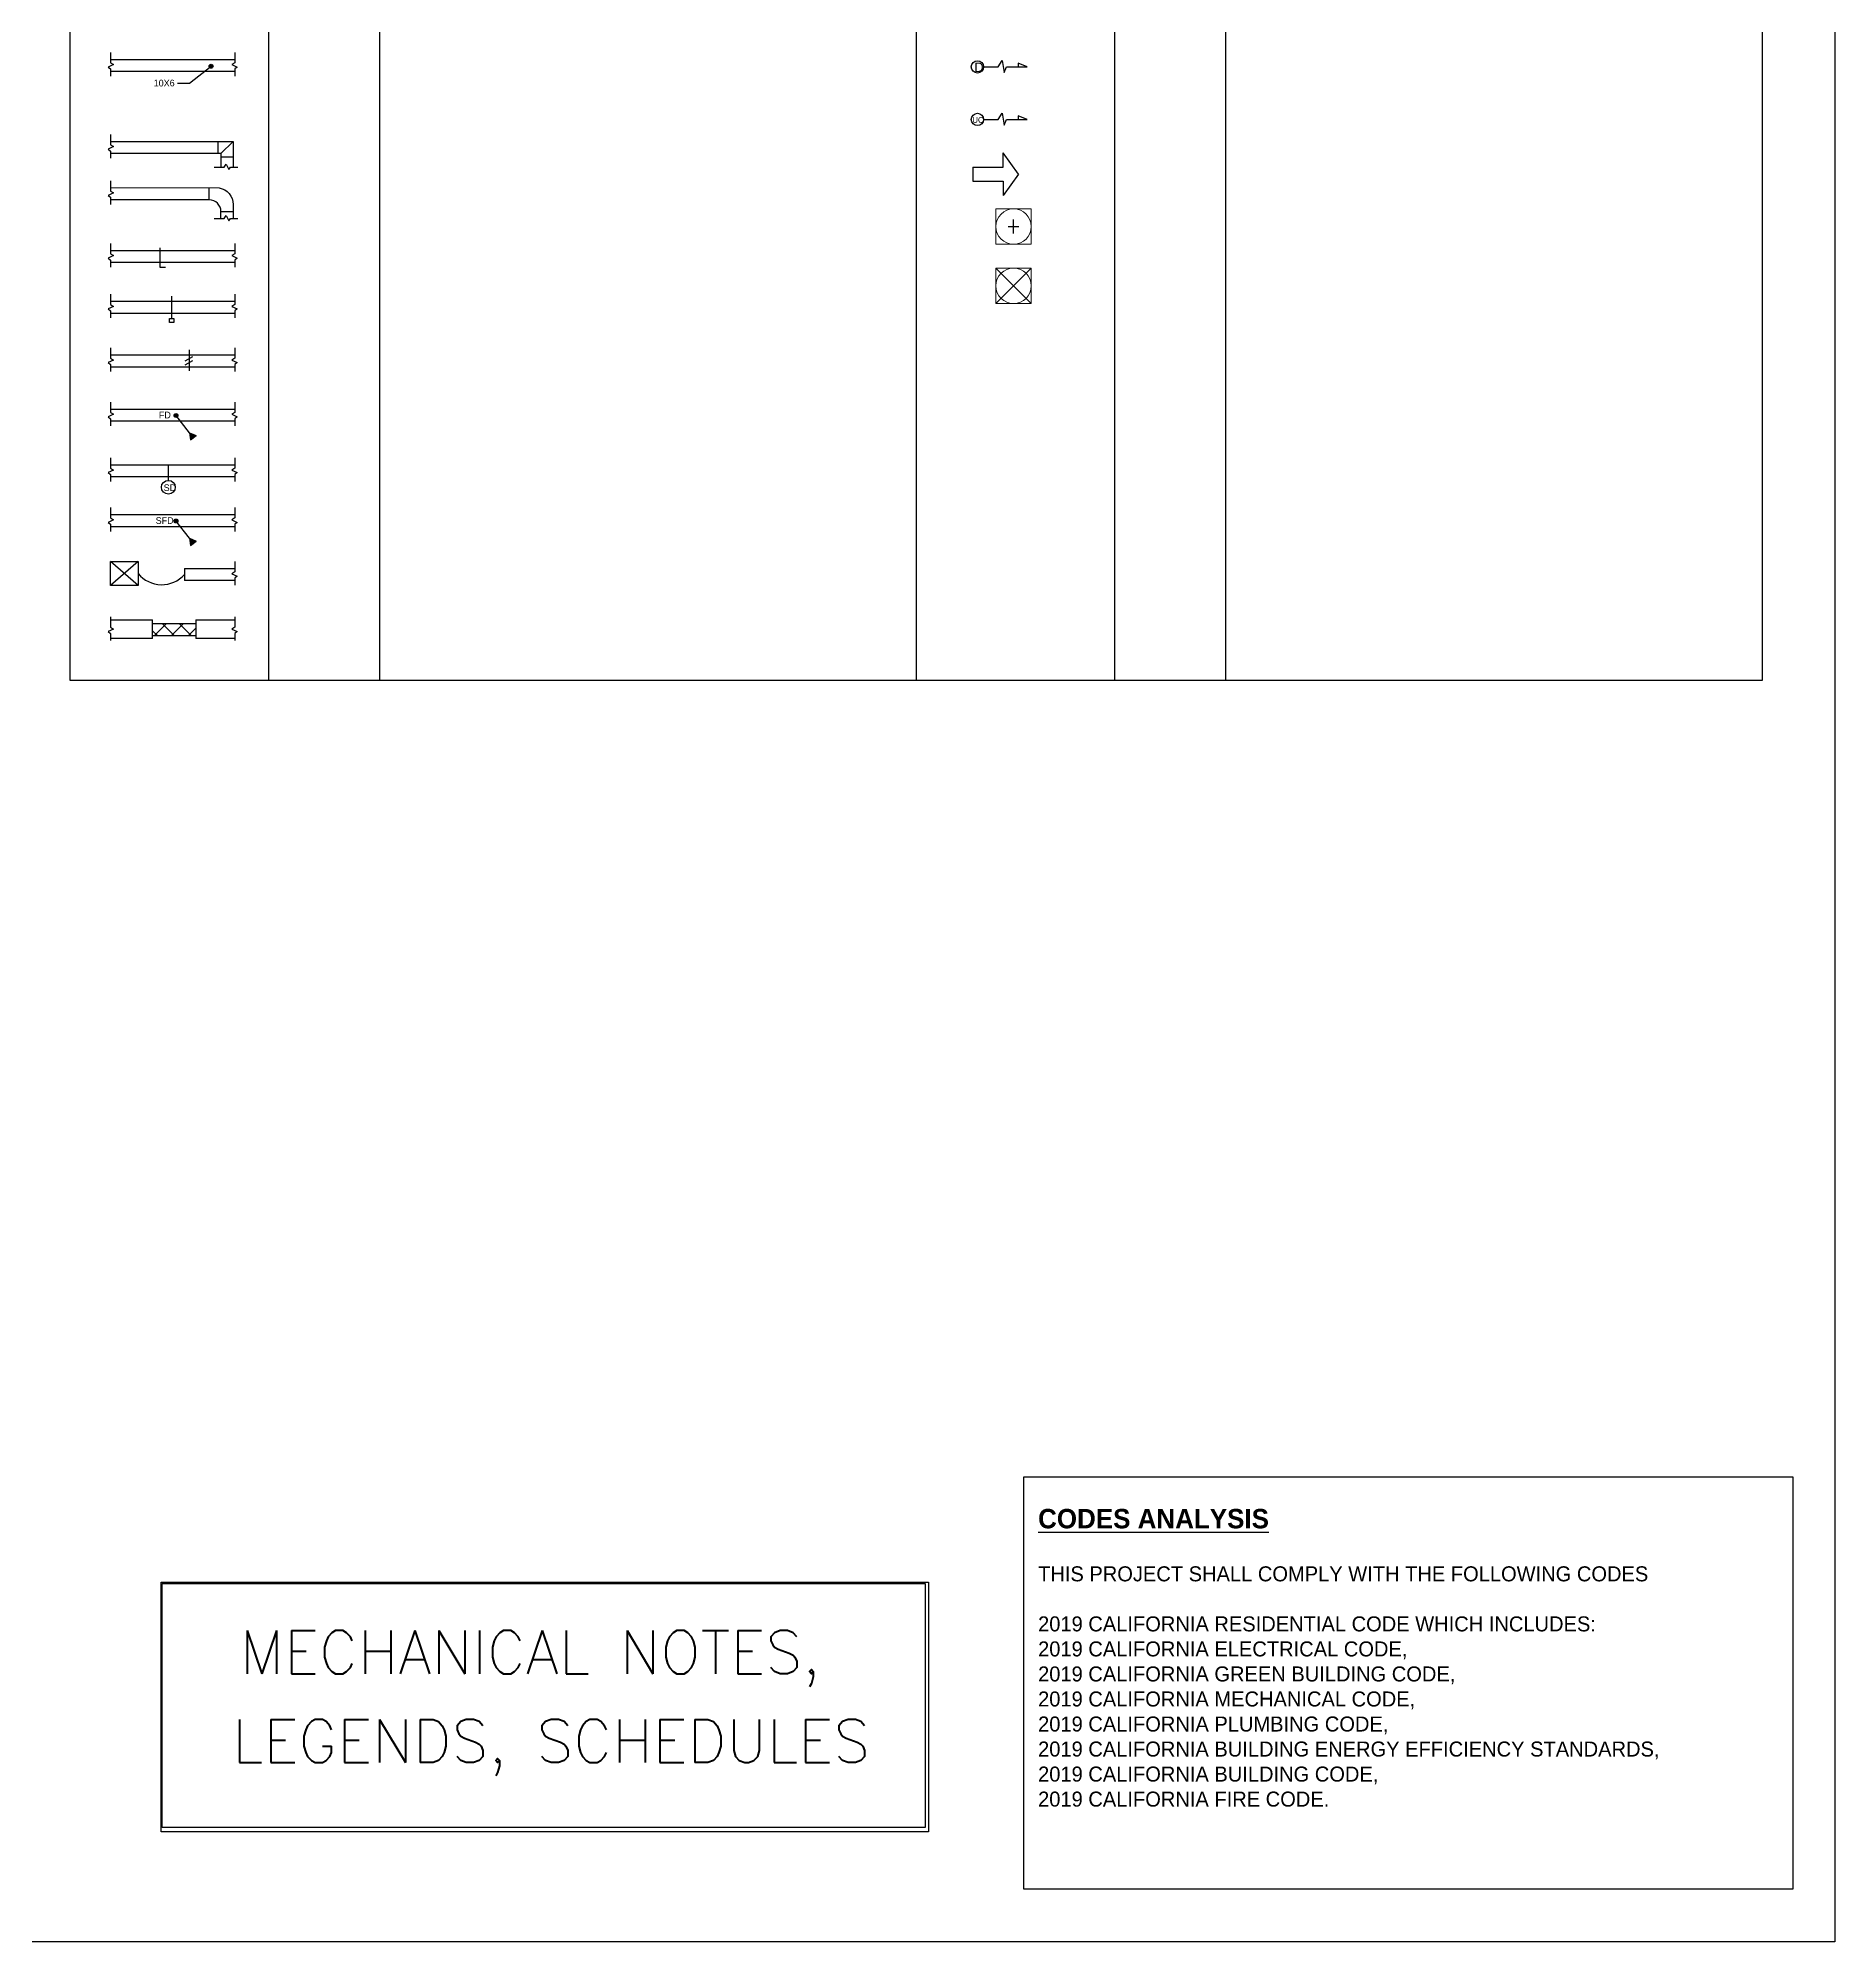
# Model space of a CAD drawing. Header units: millimetres. Extents: x 1605 to 1638, y 1273 to 1481.
# Drawn here: x 1625.34 to 1636.04, y 1324.3 to 1335.64 of the extents above; entities that cross this region are included whole.
import ezdxf
from ezdxf.enums import TextEntityAlignment as Align

# ---------------------------------------------------------------- set-up
doc = ezdxf.new("R2010")
doc.units = ezdxf.units.MM
doc.layers.add('Electrico Salidas', color=160, linetype='Continuous', lineweight=15)
for name, color, linetype in [('info', 7, 'Continuous'), ('Plump', 7, 'Continuous'), ('TEXTM', 2, 'Continuous'), ('TEXTOS', 2, 'Continuous')]:
    doc.layers.add(name, color=color, linetype=linetype)
doc.styles.add('TEXTM', font='romans9.shx')
doc.linetypes.add('BATTING', pattern='A,0.00254,-2.54,[134,ltypeshp.shx,S=2.54,R=0,X=-2.54,Y=0],-5.08,[134,ltypeshp.shx,S=2.54,R=180,X=2.54,Y=0],-2.54', length=10.16254)

msp = doc.modelspace()

# ---------------------------------------------------------------- hatches: boundary and pattern name
at = {"layer": 'info', "lineweight": -2}
h = msp.add_hatch(color=0, dxfattribs=at)
h.dxf.hatch_style = 1
h.paths.add_polyline_path([(1626.38584, 1335.46791, 1), (1626.36258, 1335.46791, 1)])
h = msp.add_hatch(color=0, dxfattribs=at)
h.dxf.hatch_style = 1
h.paths.add_polyline_path([(1626.17699, 1333.38786, 1), (1626.15373, 1333.38786, 1)])
h = msp.add_hatch(color=0, dxfattribs=at)
h.dxf.hatch_style = 1
h.paths.add_polyline_path([(1626.28478, 1333.26841), (1626.24503, 1333.28536), (1626.25165, 1333.24266)])
h = msp.add_hatch(color=0, dxfattribs=at)
h.dxf.hatch_style = 1
h.paths.add_polyline_path([(1626.17699, 1332.75951, 1), (1626.15373, 1332.75951, 1)])
h = msp.add_hatch(color=0, dxfattribs=at)
h.dxf.hatch_style = 1
h.paths.add_polyline_path([(1626.28478, 1332.64006), (1626.24503, 1332.65701), (1626.25165, 1332.61431)])
h = msp.add_hatch(dxfattribs=at)
h.set_pattern_fill('ANSI37', color=0, scale=0.0225)
h.set_pattern_definition([(45, (40.41313, 0.638936), (-0.0505139407, 0.0505139407), []), (135, (40.41313, 0.638936), (-0.0505139407, -0.0505139407), [])])
h.paths.add_polyline_path([(1626.02486, 1332.1486), (1626.02486, 1332.07498), (1626.28384, 1332.07498), (1626.28384, 1332.1486)])

# ---------------------------------------------------------------- linework, layer by layer
at = {"layer": 'Electrico Salidas', "color": 0, "elevation": 0.35988}
for points in [[(1631.04812, 1334.6183), (1631.25871, 1334.6183), (1631.25871, 1334.40771), (1631.04812, 1334.40771)], [(1631.04812, 1334.26528), (1631.25871, 1334.26528), (1631.25871, 1334.05469), (1631.04812, 1334.05469)]]:
    msp.add_lwpolyline(points, close=True, dxfattribs=at)
at = {"layer": 'Electrico Salidas', "color": 0}
for centre in [(1631.15341, 1334.51301, 0.35988), (1631.15341, 1334.15998, 0.35988)]:
    msp.add_circle(centre, 0.1053, dxfattribs=at)
at = {"layer": 'info', "color": 0, "lineweight": -2}
for p, q in [((1626.71619, 1346.13728), (1626.71619, 1331.81064)), ((1627.37694, 1346.13728), (1627.37694, 1331.81064)), ((1631.75525, 1346.13728), (1631.75525, 1331.81064)), ((1632.41601, 1346.13728), (1632.41601, 1331.81064)), ((1625.79239, 1335.47734), (1625.76043, 1335.46217)), ((1625.77466, 1335.54985), (1625.77466, 1335.48852)), ((1625.77466, 1335.48852), (1625.79239, 1335.47734)), ((1626.51563, 1335.48852), (1626.4979, 1335.47734)), ((1626.4979, 1335.47734), (1626.52986, 1335.46217)), ((1626.51563, 1335.54985), (1626.51563, 1335.48852)), ((1631.06266, 1335.46388), (1631.08564, 1335.50191)), ((1631.08564, 1335.50191), (1631.09748, 1335.43022)), ((1631.23535, 1335.46363), (1631.18174, 1335.4859)), ((1631.18174, 1335.4859), (1631.18174, 1335.46363)), ((1625.76043, 1335.46217), (1625.77466, 1335.45131)), ((1625.77466, 1335.45131), (1625.77466, 1335.40868)), ((1626.17518, 1335.36715), (1626.24523, 1335.36715)), ((1626.24523, 1335.36715), (1626.37421, 1335.46791)), ((1626.52986, 1335.46217), (1626.51563, 1335.45131)), ((1626.51563, 1335.45131), (1626.51563, 1335.40868)), ((1630.97508, 1335.46388), (1631.06266, 1335.46388)), ((1631.09748, 1335.43022), (1631.11071, 1335.46363)), ((1631.11071, 1335.46363), (1631.23535, 1335.46363)), ((1630.97508, 1335.15073), (1631.06266, 1335.15073)), ((1631.06266, 1335.15073), (1631.08564, 1335.18876)), ((1631.08564, 1335.18876), (1631.09748, 1335.11707)), ((1631.09748, 1335.11707), (1631.11071, 1335.15048)), ((1631.11071, 1335.15048), (1631.23535, 1335.15048)), ((1631.23535, 1335.15048), (1631.18174, 1335.17275)), ((1631.18174, 1335.17275), (1631.18174, 1335.15048)), ((1625.77466, 1335.06141), (1625.77466, 1335.00007)), ((1625.79239, 1334.98889), (1625.76043, 1334.97372)), ((1625.76043, 1334.97372), (1625.77466, 1334.96286)), ((1625.77466, 1335.00007), (1625.79239, 1334.98889)), ((1625.77466, 1334.96286), (1625.77466, 1334.92023)), ((1626.41633, 1334.94754), (1626.41633, 1335.02025)), ((1626.43294, 1334.94754), (1626.50565, 1335.02025)), ((1626.43294, 1334.94754), (1626.43294, 1334.86702)), ((1626.43294, 1334.92795), (1626.50565, 1334.92795)), ((1631.09186, 1334.86765), (1631.09186, 1334.95206)), ((1631.18213, 1334.82544), (1631.09186, 1334.95206)), ((1626.39178, 1334.86702), (1626.45311, 1334.86702)), ((1626.45311, 1334.86702), (1626.46429, 1334.88474)), ((1626.46429, 1334.88474), (1626.47946, 1334.85279)), ((1626.47946, 1334.85279), (1626.49032, 1334.86702)), ((1626.49032, 1334.86702), (1626.53296, 1334.86702)), ((1630.91132, 1334.86765), (1630.91132, 1334.78324)), ((1630.91132, 1334.86765), (1631.09186, 1334.86765)), ((1631.18213, 1334.82544), (1631.09186, 1334.69882)), ((1625.79239, 1334.71343), (1625.76043, 1334.69826)), ((1625.76043, 1334.69826), (1625.77466, 1334.68739)), ((1625.77466, 1334.78594), (1625.77466, 1334.7246)), ((1625.77466, 1334.7246), (1625.79239, 1334.71343)), ((1625.77466, 1334.68739), (1625.77466, 1334.64476)), ((1626.36294, 1334.67207), (1626.36294, 1334.74478)), ((1630.91132, 1334.78324), (1631.09186, 1334.78324)), ((1631.09186, 1334.78324), (1631.09186, 1334.69882)), ((1626.43294, 1334.60207), (1626.50565, 1334.60351)), ((1626.45311, 1334.56139), (1626.46429, 1334.57911)), ((1626.46429, 1334.57911), (1626.47946, 1334.54716)), ((1626.39178, 1334.56139), (1626.45311, 1334.56139)), ((1626.47946, 1334.54716), (1626.49032, 1334.56139)), ((1626.49032, 1334.56139), (1626.53296, 1334.56139)), ((1631.12181, 1334.51301, 0.35988), (1631.15341, 1334.51301, 0.35988)), ((1631.15341, 1334.51301, 0.35988), (1631.15341, 1334.55455, 0.35988)), ((1631.15341, 1334.51301, 0.35988), (1631.18501, 1334.51301, 0.35988)), ((1631.15341, 1334.47146, 0.35988), (1631.15341, 1334.51301, 0.35988)), ((1625.77466, 1334.41228), (1625.77466, 1334.35095)), ((1625.77466, 1334.35095), (1625.79239, 1334.33977)), ((1626.06982, 1334.38592), (1626.06982, 1334.27151)), ((1626.51563, 1334.35095), (1626.4979, 1334.33977)), ((1626.51563, 1334.41228), (1626.51563, 1334.35095)), ((1625.79239, 1334.33977), (1625.76043, 1334.3246)), ((1625.76043, 1334.3246), (1625.77466, 1334.31374)), ((1625.77466, 1334.31374), (1625.77466, 1334.2711)), ((1626.06982, 1334.27151), (1626.10312, 1334.27151)), ((1626.4979, 1334.33977), (1626.52986, 1334.3246)), ((1626.52986, 1334.3246), (1626.51563, 1334.31374)), ((1626.51563, 1334.31374), (1626.51563, 1334.2711)), ((1631.25871, 1334.26528, 0.35988), (1631.04812, 1334.05469, 0.35988)), ((1631.25871, 1334.05469, 0.35988), (1631.04812, 1334.26528, 0.35988)), ((1625.79239, 1334.0374), (1625.76043, 1334.02223)), ((1625.76043, 1334.02223), (1625.77466, 1334.01136)), ((1625.77466, 1334.10991), (1625.77466, 1334.04857)), ((1625.77466, 1334.04857), (1625.79239, 1334.0374)), ((1625.77466, 1334.01136), (1625.77466, 1333.96873)), ((1626.13959, 1334.09838), (1626.13959, 1333.96526)), ((1626.51563, 1334.04857), (1626.4979, 1334.0374)), ((1626.4979, 1334.0374), (1626.52986, 1334.02223)), ((1626.51563, 1334.10991), (1626.51563, 1334.04857)), ((1626.52986, 1334.02223), (1626.51563, 1334.01136)), ((1626.51563, 1334.01136), (1626.51563, 1333.96873)), ((1625.77466, 1333.79022), (1625.77466, 1333.72889)), ((1626.24394, 1333.77843), (1626.24394, 1333.65389)), ((1626.51563, 1333.79022), (1626.51563, 1333.72889)), ((1625.79239, 1333.71771), (1625.76043, 1333.70254)), ((1625.76043, 1333.70254), (1625.77466, 1333.69168)), ((1625.77466, 1333.72889), (1625.79239, 1333.71771)), ((1625.77466, 1333.69168), (1625.77466, 1333.64904)), ((1626.22064, 1333.71396), (1626.26527, 1333.73929)), ((1626.22064, 1333.69001), (1626.26527, 1333.71534)), ((1626.51563, 1333.72889), (1626.4979, 1333.71771)), ((1626.4979, 1333.71771), (1626.52986, 1333.70254)), ((1626.52986, 1333.70254), (1626.51563, 1333.69168)), ((1626.51563, 1333.69168), (1626.51563, 1333.64904)), ((1625.77466, 1333.46732), (1625.77466, 1333.40598)), ((1626.51563, 1333.46732), (1626.51563, 1333.40598)), ((1625.79239, 1333.39481), (1625.76043, 1333.37964)), ((1625.76043, 1333.37964), (1625.77466, 1333.36877)), ((1625.77466, 1333.40598), (1625.79239, 1333.39481)), ((1625.77466, 1333.36877), (1625.77466, 1333.32614)), ((1626.24503, 1333.28536), (1626.16462, 1333.38881)), ((1626.51563, 1333.40598), (1626.4979, 1333.39481)), ((1626.4979, 1333.39481), (1626.52986, 1333.37964)), ((1626.52986, 1333.37964), (1626.51563, 1333.36877)), ((1626.51563, 1333.36877), (1626.51563, 1333.32614)), ((1626.24503, 1333.28536), (1626.25165, 1333.24266)), ((1626.24503, 1333.28536), (1626.28478, 1333.26841)), ((1626.25165, 1333.24266), (1626.28478, 1333.26841)), ((1625.77466, 1333.13569), (1625.77466, 1333.07436)), ((1626.51563, 1333.13569), (1626.51563, 1333.07436)), ((1625.79239, 1333.06318), (1625.76043, 1333.04801)), ((1625.76043, 1333.04801), (1625.77466, 1333.03715)), ((1625.77466, 1333.07436), (1625.79239, 1333.06318)), ((1625.77466, 1333.03715), (1625.77466, 1332.99451)), ((1626.1199, 1333.00169), (1626.1199, 1333.09453)), ((1626.51563, 1333.07436), (1626.4979, 1333.06318)), ((1626.4979, 1333.06318), (1626.52986, 1333.04801)), ((1626.52986, 1333.04801), (1626.51563, 1333.03715)), ((1626.51563, 1333.03715), (1626.51563, 1332.99451)), ((1625.79239, 1332.76646), (1625.76043, 1332.75129)), ((1625.77466, 1332.83897), (1625.77466, 1332.77764)), ((1625.77466, 1332.77764), (1625.79239, 1332.76646)), ((1626.24503, 1332.65701), (1626.16462, 1332.76047)), ((1626.51563, 1332.77764), (1626.4979, 1332.76646)), ((1626.4979, 1332.76646), (1626.52986, 1332.75129)), ((1626.51563, 1332.83897), (1626.51563, 1332.77764)), ((1625.76043, 1332.75129), (1625.77466, 1332.74043)), ((1625.77466, 1332.74043), (1625.77466, 1332.69779)), ((1626.24503, 1332.65701), (1626.25165, 1332.61431)), ((1626.24503, 1332.65701), (1626.28478, 1332.64006)), ((1626.52986, 1332.75129), (1626.51563, 1332.74043)), ((1626.51563, 1332.74043), (1626.51563, 1332.69779)), ((1626.25165, 1332.61431), (1626.28478, 1332.64006)), ((1625.94038, 1332.37466), (1625.77466, 1332.5184)), ((1625.94038, 1332.5184), (1625.77466, 1332.37466)), ((1626.21624, 1332.47724), (1626.21624, 1332.40453)), ((1626.51563, 1332.45707), (1626.4979, 1332.44589)), ((1626.4979, 1332.44589), (1626.52986, 1332.43072)), ((1626.51563, 1332.5184), (1626.51563, 1332.45707)), ((1626.52986, 1332.43072), (1626.51563, 1332.41986)), ((1626.51563, 1332.41986), (1626.51563, 1332.37722)), ((1625.77466, 1332.1884), (1625.77466, 1332.12707)), ((1626.51563, 1332.1884), (1626.51563, 1332.12707)), ((1625.79239, 1332.11589), (1625.76043, 1332.10072)), ((1625.76043, 1332.10072), (1625.77466, 1332.08986)), ((1625.77466, 1332.12707), (1625.79239, 1332.11589)), ((1625.77466, 1332.08986), (1625.77466, 1332.04723)), ((1626.51563, 1332.12707), (1626.4979, 1332.11589)), ((1626.4979, 1332.11589), (1626.52986, 1332.10072)), ((1626.52986, 1332.10072), (1626.51563, 1332.08986)), ((1626.51563, 1332.08986), (1626.51563, 1332.04723))]:
    msp.add_line(p, q, dxfattribs=at)
for points in [[(1625.77551, 1335.5087), (1626.51478, 1335.5087)], [(1626.51478, 1335.43598), (1625.77551, 1335.43598)], [(1625.77551, 1335.02025), (1626.50565, 1335.02025)], [(1626.43294, 1334.94754), (1625.77551, 1334.94754)], [(1626.50565, 1335.02025), (1626.50565, 1334.86787)], [(1625.77551, 1334.37112), (1626.51478, 1334.37112)], [(1626.51478, 1334.29841), (1625.77551, 1334.29841)], [(1625.77551, 1334.06875), (1626.51478, 1334.06875)], [(1626.51478, 1333.99604), (1625.77551, 1333.99604)], [(1625.77551, 1333.74906), (1626.51478, 1333.74906)], [(1626.51478, 1333.67635), (1625.77551, 1333.67635)], [(1625.77551, 1333.42616), (1626.51478, 1333.42616)], [(1626.51478, 1333.35345), (1625.77551, 1333.35345)], [(1625.77551, 1333.09453), (1626.51478, 1333.09453)], [(1626.51478, 1333.02182), (1625.77551, 1333.02182)], [(1625.77551, 1332.79781), (1626.51478, 1332.79781)], [(1626.51478, 1332.7251), (1625.77551, 1332.7251)], [(1626.21624, 1332.47724), (1626.51478, 1332.47724)], [(1626.51478, 1332.40453), (1626.21624, 1332.40453)], [(1625.77706, 1332.17049), (1626.02486, 1332.17049)], [(1626.02486, 1332.05981), (1626.02486, 1332.17049)], [(1626.28384, 1332.17049), (1626.28384, 1332.05981)], [(1626.28384, 1332.17049), (1626.51633, 1332.17049)], [(1626.02486, 1332.05981), (1625.77551, 1332.05981)], [(1626.51478, 1332.05981), (1626.28384, 1332.05981)]]:
    msp.add_lwpolyline(points, dxfattribs=at)
for points in [[(1625.77551, 1334.74478), (1626.42346, 1334.74318, -0.36268117), (1626.50565, 1334.64478), (1626.50565, 1334.56224)], [(1626.43294, 1334.56139), (1626.43294, 1334.60207, 0.41421356), (1626.36294, 1334.67207), (1625.77551, 1334.67207)]]:
    msp.add_lwpolyline(points, format="xyb", dxfattribs=at)
for points in [[(1626.12739, 1333.96526), (1626.15179, 1333.96526), (1626.15179, 1333.94157), (1626.12739, 1333.94157)], [(1625.77466, 1332.5184), (1625.94038, 1332.5184), (1625.94038, 1332.37466), (1625.77466, 1332.37466)], [(1626.02486, 1332.1486), (1626.28384, 1332.1486), (1626.28384, 1332.07498), (1626.02486, 1332.07498)], [(1631.21529, 1327.06783), (1635.795, 1327.06783), (1635.795, 1324.61091), (1631.21529, 1324.61091)], [(1630.64653, 1324.95255), (1626.0766, 1324.95255), (1626.0766, 1326.44049), (1630.64653, 1326.44049)], [(1626.08302, 1326.43143), (1630.6273, 1326.43143), (1630.6273, 1324.97815), (1626.08302, 1324.97815)]]:
    msp.add_lwpolyline(points, close=True, dxfattribs=at)
for centre, radius in [((1626.37421, 1335.46791), 0.01163), ((1630.9382, 1335.46388), 0.03688), ((1630.9382, 1335.15073), 0.03688), ((1626.16536, 1333.38786), 0.01163), ((1626.1199, 1332.96049), 0.0412), ((1626.16536, 1332.75951), 0.01163)]:
    msp.add_circle(centre, radius, dxfattribs=at)
at = {"layer": 'info', "color": 0, "linetype": 'BATTING', "lineweight": -2, "ltscale": 0.0025}
msp.add_arc((1626.08071, 1332.56135), 0.18133, 219.290508, 318.365799, dxfattribs=at)
at = {"layer": 'Plump'}
msp.add_lwpolyline([(1636.04498, 1324.29766), (1605.81366, 1324.29766), (1605.81366, 1346.97116), (1636.04498, 1346.97116)], close=True, dxfattribs=at)
at = {"layer": 'Plump', "color": 0, "lineweight": -2}
msp.add_lwpolyline([(1625.53429, 1346.13728), (1630.57336, 1346.13728), (1630.57336, 1331.81064), (1625.53429, 1331.81064)], close=True, dxfattribs=at)
msp.add_lwpolyline([(1630.57336, 1346.13728), (1630.57336, 1346.13728), (1635.61242, 1346.13728), (1635.61242, 1331.81064), (1630.57336, 1331.81064), (1630.57336, 1331.81064)], dxfattribs=at)

# ---------------------------------------------------------------- texts
at = {"layer": 'TEXTM', "color": 0, "style": 'TEXTM'}
for s, p in [('MECHANICAL NOTES,', (1628.27468, 1325.89506)), ('LEGENDS, SCHEDULES', (1628.39938, 1325.36527))]:
    msp.add_text(s, height=0.2562923, dxfattribs=at).set_placement(p, align=Align.CENTER)
at = {"layer": 'TEXTOS', "color": 0, "attachment_point": 1, "style": 'TEXTM'}
for s, width, gutter_width, heights, insert, char_height in [('{\\fAptos|b0|i0|c0|p34;\\H0.91667x;D}', 4.38764, 5.06513, [0.05572], (1630.92058, 1335.48965), 0.0607815), ('{\\fAptos|b0|i0|c0|p34;10X6}', 5.0264423, 5.80257, [0], (1626.03245, 1335.38752, 0.14071), 0.04), ('{\\fAptos|b0|i0|c0|p34;\\H0.91667x;UC}', 2.7181812, 3.13789, [0.03452], (1630.90818, 1335.16512), 0.0376547), ('{\\fAptos|b0|i0|c0|p34;FD}', 5.0264423, 5.80257, [0], (1626.06352, 1333.41061, 0.14071), 0.04), ('{\\fAptos|b0|i0|c0|p34;SD}', 5.0264423, 5.80257, [0], (1626.09183, 1332.97783, 0.14071), 0.04), ('{\\fAptos|b0|i0|c0|p34;SFD}', 5.0264423, 5.80257, [0], (1626.04432, 1332.78226, 0.14071), 0.04), ('{\\fAptos|b1|i0|c0|p34;\\H1.2935x;\\LCODES ANALYSIS^J\\fAptos|b0|i0|c0|p34;\\H0.7731x;\\l^JTHIS PROJECT SHALL COMPLY WITH THE FOLLOWING CODES^J^J2019 CALIFORNIA RESIDENTIAL CODE WHICH INCLUDES:^J2019 CALIFORNIA ELECTRICAL CODE,^J2019 CALIFORNIA GREEN BUILDING CODE,^J2019 CALIFORNIA MECHANICAL CODE,^J2019 CALIFORNIA PLUMBING CODE,^J2019 CALIFORNIA BUILDING ENERGY EFFICIENCY STANDARDS,^J2019 CALIFORNIA BUILDING CODE,^J2019 CALIFORNIA FIRE CODE.}', 9.3462013, 7.45116, [0], (1631.29949, 1326.87627, 0.18069), 0.08941392)]:
    msp.add_mtext_dynamic_manual_height_columns(s, width=width, gutter_width=gutter_width, heights=heights, dxfattribs=dict(at, insert=insert, char_height=char_height))

doc.saveas('drawing.dxf')
